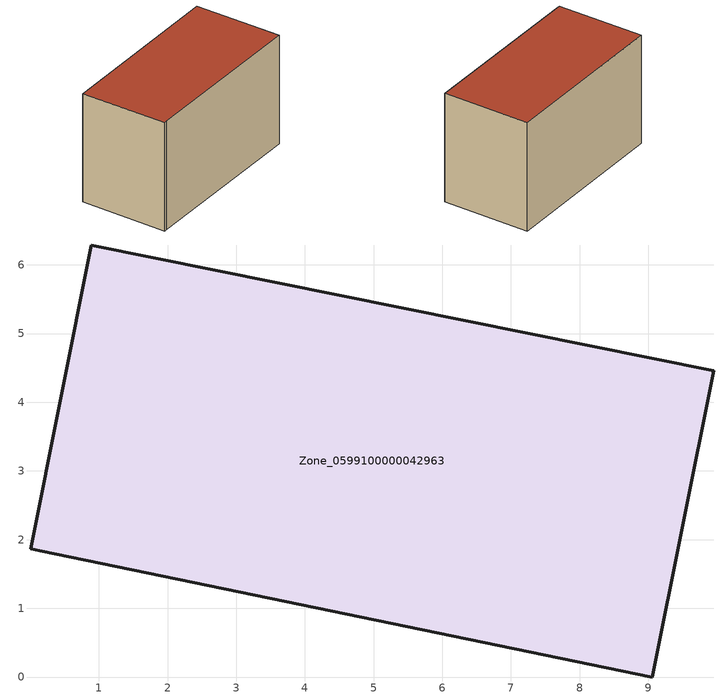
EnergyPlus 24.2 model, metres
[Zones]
Zone_0599100000042963
 floor ground (C_G): 0.01,1.87 0.89,6.29 9.95,4.46 9.06,0 0.14,1.84 z0
 wall outside (C_F): 9.06,0 9.95,4.46 0.89,6.29 0.01,1.87 0.14,1.84 9.06,0 z0:5.82
 roof outside (C_R): 0.89,6.29 0.01,1.87 0.14,1.84 9.06,0 9.95,4.46 z5.82
[BUILDING]
Pand.0599100000042963: North Axis=0; Terrain=City; Loads Convergence Tolerance Value=0.04; Temperature Convergence Tolerance Value=0.4; Solar Distribution=FullExterior; Maximum Number of Warmup Days=25; Minimum Number of Warmup Days=1
[Site:Location]
Rotterdam.The.Hague.AP_ZH_NLD Design_Conditions: Latitude=51.96; Longitude=4.45; Time Zone=1; Elevation=-4.5
[SITE:GROUNDTEMPERATURE:BUILDINGSURFACE]
18, 18, 18, 18, 18, 18, 18, 18, 18, 18, 18, 18
[MATERIAL] Thermal Absorptance=0.9; Solar Absorptance=0.7; Visible Absorptance=0.7
Name | Roughness | Thickness | Conductivity | Density | Specific Heat
G.TC.1946-1964 | MediumSmooth | 0.15 | 1 | 540 | 1210
F.TC.1946-1964 | Rough | 0.3 | 0.857143 | 1920 | 840
R.TC.1946-1964 | MediumRough | 0.2 | 0.235294 | 1500 | 1000
[CONSTRUCTION]
C_G: G.TC.1946-1964
C_F: F.TC.1946-1964
C_R: R.TC.1946-1964
[ZONE]
Zone_0599100000042963: Type=1; Multiplier=1; Ceiling Height=Autocalculate; Volume=Autocalculate; Floor Area=autocalculate; Part of Total Floor Area=Yes
[ZONEINFILTRATION:DESIGNFLOWRATE]
Infil_Zone_0599100000042963: Zone or ZoneList or Space or SpaceList=Zone_0599100000042963; Schedule=AlwaysOn; Design Flow Rate Calculation Method=Flow/Area; Flow Rate per Floor Area=0.003; Constant Term Coefficient=1; Temperature Term Coefficient=0; Velocity Term Coefficient=0; Velocity Squared Term Coefficient=0
[HVACTEMPLATE:ZONE:IDEALLOADSAIRSYSTEM]
Zone_0599100000042963: Maximum Heating Supply Air Temperature=50; Minimum Cooling Supply Air Temperature=13; Maximum Heating Supply Air Humidity Ratio=0.0156; Minimum Cooling Supply Air Humidity Ratio=0.0077; Heating Limit=NoLimit; Cooling Limit=NoLimit; Dehumidification Control Type=ConstantSensibleHeatRatio; Cooling Sensible Heat Ratio=0.7; Dehumidification Setpoint=60; Humidification Control Type=None; Humidification Setpoint=30; Outdoor Air Method=None; Outdoor Air Flow Rate per Person=0.00944; Outdoor Air Flow Rate per Zone Floor Area=0; Outdoor Air Flow Rate per Zone=0; Demand Controlled Ventilation Type=None; Outdoor Air Economizer Type=NoEconomizer; Heat Recovery Type=None; Sensible Heat Recovery Effectiveness=0.7; Latent Heat Recovery Effectiveness=0.65
[ZONECONTROL:THERMOSTAT]
ThermostatControl_Zone_0599100000042963: Zone or ZoneList=Zone_0599100000042963; Control Type Schedule=DualSetpointControlType; Control 1=Thermostat_Zone_0599100000042963; Temperature Difference Between Cutout And Setpoint=0
[THERMOSTATSETPOINT:DUALSETPOINT]
Thermostat_Zone_0599100000042963: Heating Setpoint Temperature Schedule=HeatingSetpoint_Zone_0599100000042963; Cooling Setpoint Temperature Schedule=CoolingSetpoint_Zone_0599100000042963
[SCHEDULE:COMPACT]
HeatingSetpoint_Zone_0599100000042963: Through: 12/31, For: AllDays, Until: 24:00, 21
CoolingSetpoint_Zone_0599100000042963: Through: 12/31, For: AllDays, Until: 24:00, 24
DualSetpointControlType: Through: 12/31, For: AllDays, Until: 24:00, 4
AlwaysOn: Through: 12/31, For: AllDays, Until: 24:00, 1
